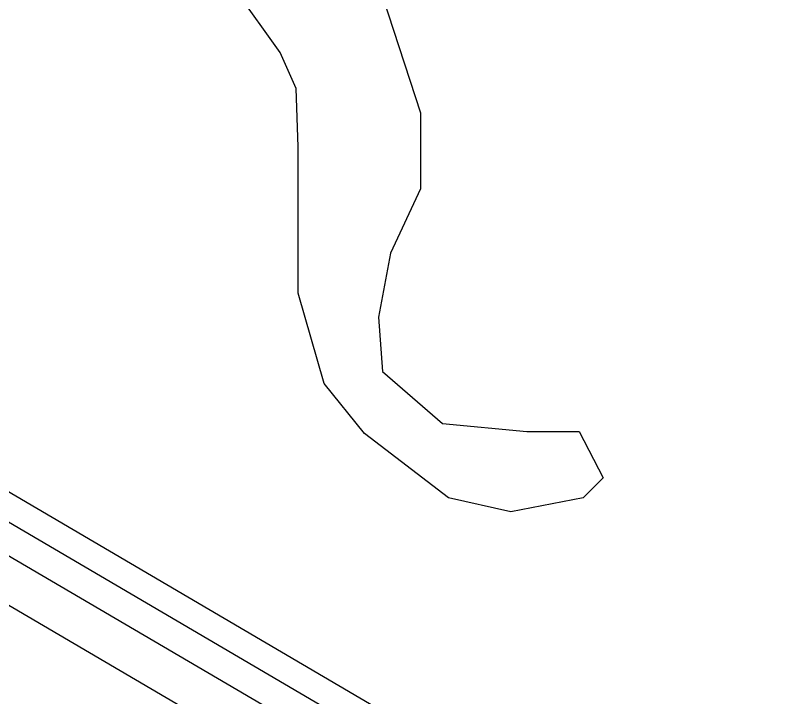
# Model space of a CAD drawing. Header units: inches. Extents: x 653559 to 669309, y 7245317 to 7256454.
# Drawn here: x 655783.3 to 655884.4, y 7252105.8 to 7252195.8 of the extents above; entities that cross this region are included whole.
import ezdxf

# ---------------------------------------------------------------- set-up
doc = ezdxf.new("R2010")
doc.units = ezdxf.units.IN
doc.header["$MEASUREMENT"] = 0
for name, color, linetype in [('Agricola', 3, 'Continuous'), ('Alambrados', 7, 'Continuous'), ('Caminos', 1, 'Continuous'), ('Perimetral', 190, 'Continuous'), ('Zona Baja', 130, 'Continuous')]:
    doc.layers.add(name, color=color, linetype=linetype)

msp = doc.modelspace()

# ---------------------------------------------------------------- linework, layer by layer
at = {"layer": 'Agricola', "transparency": 33554613}
msp.add_lwpolyline([(655691.97, 7252506.05), (655501.74, 7252297.31), (655709.69, 7252175.6), (656213.72, 7251879.6)], dxfattribs=at)
at = {"layer": 'Alambrados', "transparency": 33554613}
msp.add_lwpolyline([(658197.62, 7250851.89), (658036.1, 7250957.54), (656729.69, 7251258.63), (656728.69, 7251255.87), (656710.53, 7251259.05), (656709.7, 7251251.56), (656567.97, 7251281.72), (656624.36, 7251406.77), (656626.08, 7251412), (656251.46, 7251678.37), (656216.35, 7251865.4), (656208.51, 7251874.5), (655913.99, 7252047.35), (655496, 7252292.2), (655460.13, 7252313.57), (655330.7, 7252242.24), (655253.04, 7252360.91), (655243.72, 7252356.04)], dxfattribs=at)
at = {"layer": 'Caminos', "transparency": 33554613}
msp.add_lwpolyline([(656214.3, 7251874.88), (656154.61, 7251907.9), (656030.58, 7251983.88), (655896.09, 7252062.12), (655702.94, 7252175.5), (655518.26, 7252283.45)], dxfattribs=at)
at = {"layer": 'Perimetral', "color": 200}
msp.add_polyline3d([(655317.68, 7252242.76, 0), (655448.85, 7252314.03, 0), (656207.3, 7251868.19, 0), (656241.77, 7251679.14, 0), (656617.64, 7251411.73, 0), (656559.59, 7251282.26, 0), (656709.21, 7251249.56, 0), (656710.64, 7251255.42, 0), (656720.04, 7251257.88, 0), (658025.5, 7250955.07, 0), (658183.79, 7250848.98, 0), (658451.16, 7251105.25, 0), (658532.89, 7251129.58, 0), (658535.97, 7251224.36, 0), (658263.96, 7251295.45, 0), (658243.79, 7251321.88, 0), (658413.59, 7251493.8, 0), (658448.39, 7251649.26, 0), (658482.74, 7251745.38, 0), (658437.11, 7251859.56, 0), (658477.9, 7251938.79, 0), (660557.6, 7251427.31, 0)], dxfattribs=at)
at = {"layer": 'Zona Baja', "transparency": 33554613}
msp.add_lwpolyline([(655827.43, 7252211.24), (655836.69, 7252182.93), (655836.69, 7252172.88), (655832.72, 7252164.41), (655831.13, 7252155.94), (655831.66, 7252148.8), (655839.6, 7252141.92), (655850.71, 7252140.86), (655857.59, 7252140.86), (655860.76, 7252134.78), (655858.12, 7252132.13), (655848.59, 7252130.28), (655840.39, 7252132.13), (655829.28, 7252140.6), (655823.99, 7252147.21), (655820.55, 7252159.12), (655820.55, 7252178.43), (655820.28, 7252186.11), (655818.17, 7252190.87), (655812.34, 7252199.07)], dxfattribs=at)

doc.saveas('drawing.dxf')
